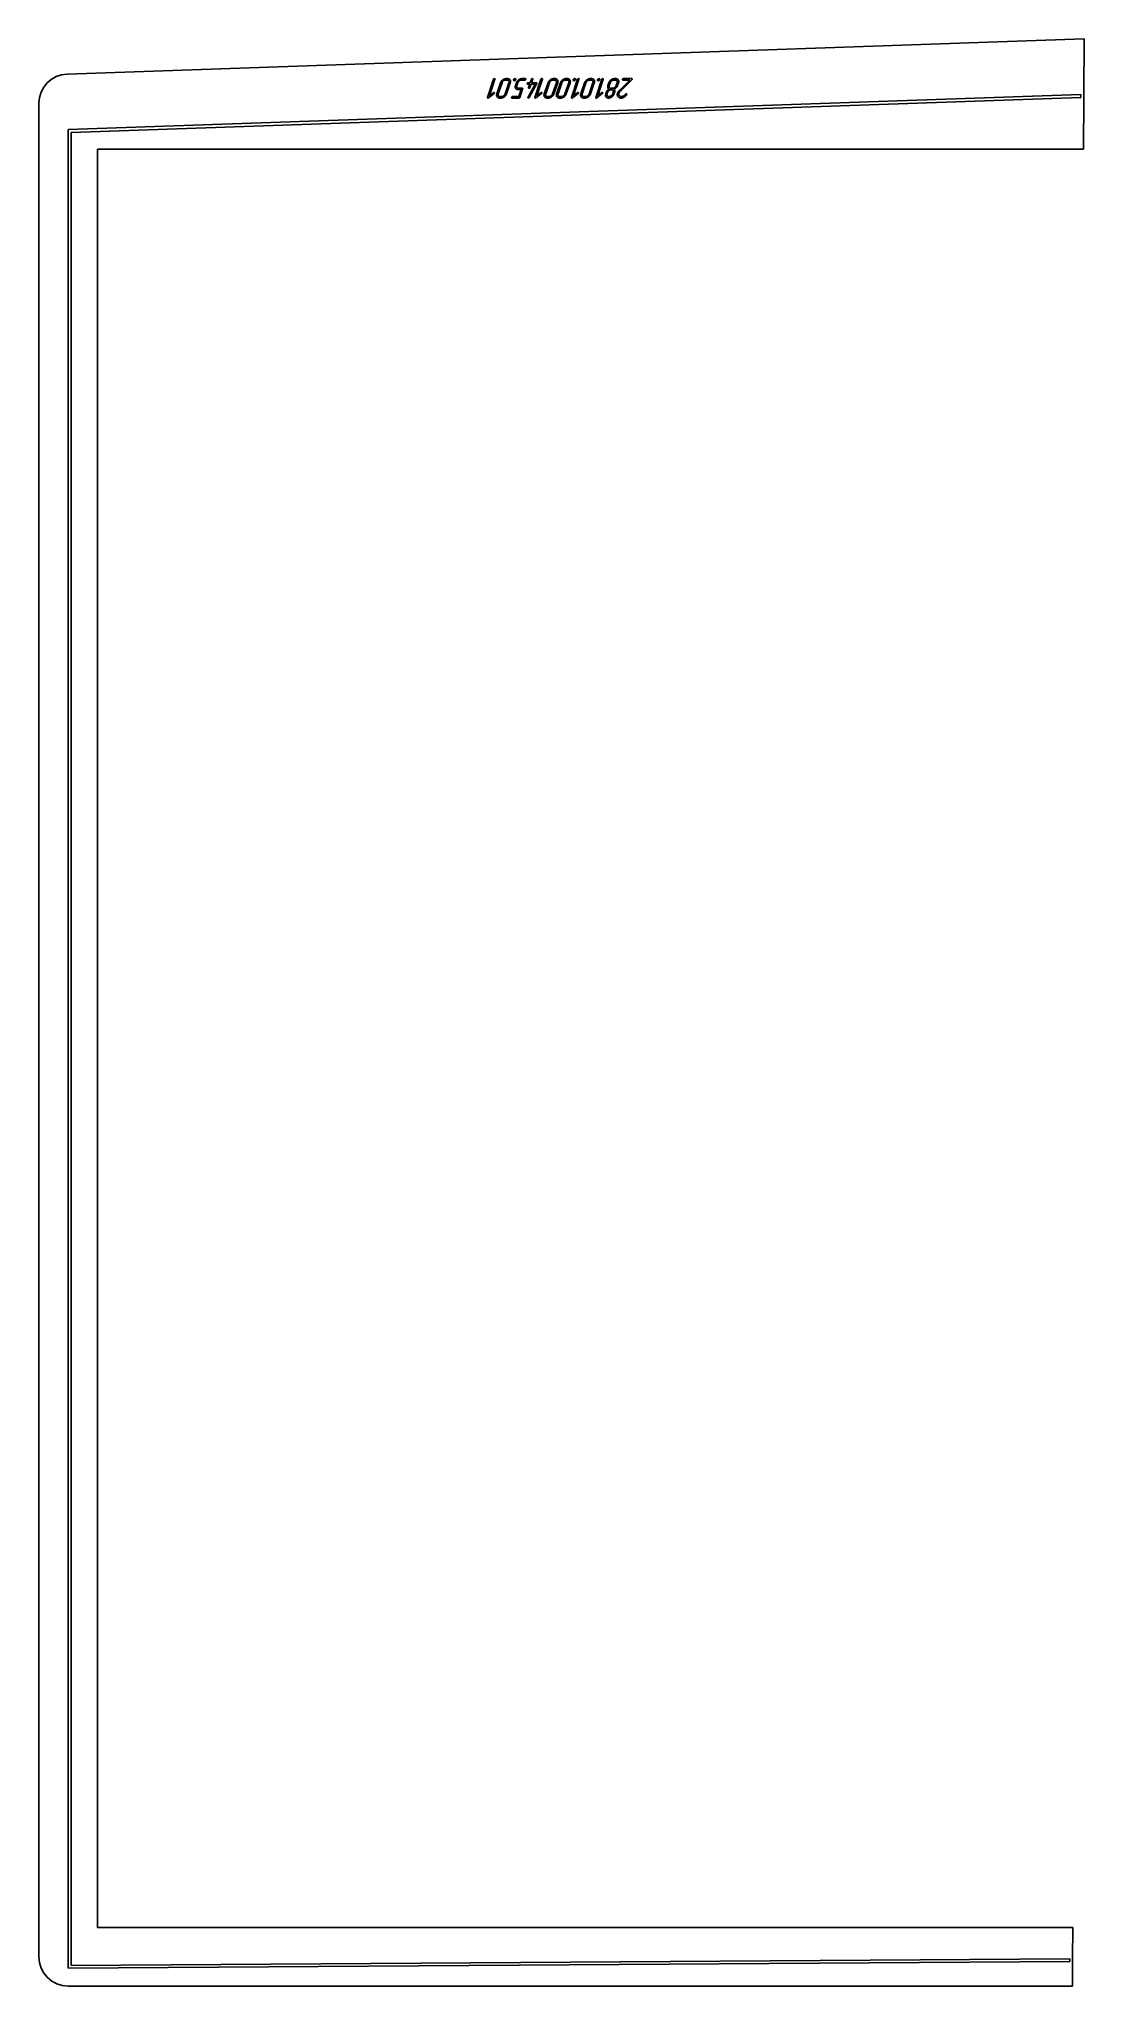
# Model space of a CAD drawing. Header units: millimetres. Extents: x 161 to 1234, y 163 to 2161.
import ezdxf

# ---------------------------------------------------------------- set-up
doc = ezdxf.new("R2010")
doc.units = ezdxf.units.MM
doc.linetypes.add('K5LT_BASIC', pattern=[0])
doc.layers.add('Engraving', color=7, linetype='Continuous')

msp = doc.modelspace()

# ---------------------------------------------------------------- linework, layer by layer
at = {"color": 150, "linetype": 'K5LT_BASIC', "lineweight": 25, "true_color": 0x0080ff}
for p, q in [((189.7, 2125.1), (1233.8, 2161.1)), ((1233.8, 2161.1), (1233.4, 2104.2)), ((1233.4, 2101.2), (1233.1, 2048.2)), ((1233.4, 2104.2), (1233.4, 2101.2)), ((160.7, 193.4), (160.7, 2095.1)), ((220.7, 2048.2), (1233.1, 2048.2)), ((220.7, 223.4), (220.7, 2048.2)), ((1222.2, 223.4), (220.7, 223.4)), ((1222.2, 223.4), (1222, 191.5)), ((1222, 188.5), (1221.9, 163.4)), ((1222, 191.5), (1222, 188.5)), ((1221.9, 163.4), (190.7, 163.4))]:
    msp.add_line(p, q, dxfattribs=at)
for centre, start, end in [((190.7, 2095.1), 91.9753, 180), ((190.7, 193.4), 180, 270)]:
    msp.add_arc(centre, 30, start, end, dxfattribs=at)
at = {"layer": 'Engraving', "color": 150, "linetype": 'K5LT_BASIC', "lineweight": 25, "true_color": 0x0080ff}
for p, q in [((621.2, 2101.2), (627.5, 2119.7)), ((628.9, 2119.7), (623.2, 2102.9)), ((640, 2119), (641.4, 2119)), ((640.5, 2120.4), (641.9, 2120.4)), ((659.8, 2119), (656.2, 2119)), ((656.7, 2120.4), (660.2, 2120.4)), ((665.1, 2116.2), (666.3, 2119.7)), ((667.7, 2119.7), (666.5, 2116.2)), ((669.9, 2101.2), (676.2, 2119.7)), ((677.6, 2119.7), (671.9, 2102.9)), ((688.7, 2119), (690.1, 2119)), ((689.1, 2120.4), (690.6, 2120.4)), ((701.4, 2119), (702.8, 2119)), ((701.8, 2120.4), (703.3, 2120.4)), ((707.5, 2101.2), (713.8, 2119.7)), ((715.2, 2119.7), (709.5, 2102.9)), ((726.2, 2119), (727.6, 2119)), ((726.7, 2120.4), (728.1, 2120.4)), ((732.4, 2101.2), (738.6, 2119.7)), ((740.1, 2119.7), (734.4, 2102.9)), ((751.1, 2119), (752.5, 2119)), ((751.6, 2120.4), (753, 2120.4)), ((756.7, 2108.3), (767.4, 2119)), ((769.5, 2119.3), (757.7, 2107.5)), ((767.4, 2119), (760.3, 2119)), ((760.8, 2120.4), (769.3, 2120.4)), ((190.7, 2068.1), (1230.4, 2104.1)), ((1230.4, 2101.1), (193.7, 2065.2)), ((628, 2105), (622.3, 2100.7)), ((623.2, 2102.9), (627.3, 2106)), ((630.9, 2104.8), (634.7, 2116.2)), ((632.3, 2104.8), (636.2, 2116.2)), ((635.1, 2100.5), (633.7, 2100.5)), ((635.6, 2102), (634.2, 2102)), ((643.3, 2116.2), (639.4, 2104.8)), ((644.7, 2116.2), (640.8, 2104.8)), ((653.5, 2100.5), (646.4, 2100.5)), ((646.9, 2102), (653.3, 2102)), ((650, 2113.3), (651, 2116.2)), ((652.4, 2116.2), (651.4, 2113.3)), ((655.7, 2109.1), (652.8, 2109.1)), ((653.3, 2110.5), (656.9, 2110.5)), ((653.3, 2102), (655.7, 2109.1)), ((657.3, 2109.8), (654.4, 2101.2)), ((664.6, 2114.7), (662.5, 2114.7)), ((662.9, 2101.4), (670.1, 2114.7)), ((662.9, 2101.2), (662.9, 2101.4)), ((663, 2116.2), (665.1, 2116.2)), ((663.4, 2111.2), (664.6, 2114.7)), ((663.8, 2100.7), (663.4, 2100.5)), ((671.9, 2115.3), (664.2, 2101.1)), ((666, 2114.7), (664.8, 2111.2)), ((670.1, 2114.7), (666, 2114.7)), ((666.5, 2116.2), (671.5, 2116.2)), ((676.7, 2105), (671, 2100.7)), ((672, 2115.5), (671.9, 2115.3)), ((671.9, 2102.9), (676, 2106)), ((679.5, 2104.8), (683.4, 2116.2)), ((681, 2104.8), (684.8, 2116.2)), ((683.8, 2100.5), (682.4, 2100.5)), ((684.3, 2102), (682.9, 2102)), ((692, 2116.2), (688.1, 2104.8)), ((693.4, 2116.2), (689.5, 2104.8)), ((692.2, 2104.8), (696.1, 2116.2)), ((693.7, 2104.8), (697.5, 2116.2)), ((696.5, 2100.5), (695.1, 2100.5)), ((697, 2102), (695.6, 2102)), ((704.7, 2116.2), (700.8, 2104.8)), ((706.1, 2116.2), (702.2, 2104.8)), ((714.2, 2105), (708.5, 2100.7)), ((709.5, 2102.9), (713.6, 2106)), ((717.1, 2104.8), (721, 2116.2)), ((718.5, 2104.8), (722.4, 2116.2)), ((721.4, 2100.5), (719.9, 2100.5)), ((721.9, 2102), (720.4, 2102)), ((729.5, 2116.2), (725.7, 2104.8)), ((730.9, 2116.2), (727.1, 2104.8)), ((739.1, 2105), (733.4, 2100.7)), ((734.4, 2102.9), (738.4, 2106)), ((742.4, 2103.1), (742.5, 2103.9)), ((742.5, 2103.9), (742.6, 2104.3)), ((742.6, 2104.3), (742.7, 2104.8)), ((742.7, 2104.8), (743.2, 2106.2)), ((744.1, 2104.8), (744.6, 2106.2)), ((744.9, 2113.3), (745.9, 2116.2)), ((746, 2100.5), (745.5, 2100.5)), ((746.5, 2100.6), (746, 2100.5)), ((746.3, 2113.3), (747.3, 2116.2)), ((747.3, 2100.8), (746.5, 2100.6)), ((749.6, 2110.5), (748.2, 2110.5)), ((750.3, 2106.2), (749.8, 2104.8)), ((751.7, 2106.2), (751.2, 2104.8)), ((754.4, 2116.2), (753.4, 2113.3)), ((755.8, 2116.2), (754.9, 2113.3)), ((757.2, 2107), (756.8, 2106.5)), ((757.7, 2107.5), (757.2, 2107)), ((764.2, 2104.2), (764.1, 2103.9)), ((1230.4, 2104.1), (1230.4, 2101.1)), ((190.7, 181.6), (190.7, 2068.1)), ((193.7, 2065.2), (193.7, 184.6)), ((1219, 188.5), (190.7, 181.6)), ((193.7, 184.6), (1219, 191.5)), ((1219, 191.5), (1219, 188.5))]:
    msp.add_line(p, q, dxfattribs=at)
for points in [[(627.9, 2120.3), (627.6, 2120.1), (627.5, 2119.7)], [(628.5, 2120.4), (628.2, 2120.4), (627.9, 2120.3)], [(628.9, 2120.3), (628.6, 2120.4), (628.5, 2120.4)], [(628.9, 2119.7), (629.1, 2120.1), (628.9, 2120.3)], [(637, 2119.2), (635.3, 2117.9), (634.7, 2116.2)], [(637.7, 2118.2), (636.6, 2117.4), (636.2, 2116.2)], [(640.5, 2120.4), (638.7, 2120.4), (637, 2119.2)], [(640, 2119), (638.8, 2119), (637.7, 2118.2)], [(643.1, 2118.2), (642.5, 2119), (641.4, 2119)], [(644.4, 2119.2), (643.5, 2120.4), (641.9, 2120.4)], [(643.3, 2116.2), (643.7, 2117.3), (643.1, 2118.2)], [(644.7, 2116.2), (645.3, 2118), (644.4, 2119.2)], [(648.1, 2119.4), (647.9, 2119), (648.2, 2118.6)], [(648.6, 2120.1), (648.2, 2119.7), (648.1, 2119.4)], [(648.2, 2118.6), (648.4, 2118.3), (648.8, 2118.3)], [(649.5, 2120.4), (649, 2120.4), (648.6, 2120.1)], [(648.8, 2118.3), (649.3, 2118.3), (649.7, 2118.7)], [(650.2, 2120.1), (650, 2120.4), (649.5, 2120.4)], [(649.7, 2118.7), (650.1, 2119.1), (650.2, 2119.4)], [(650.2, 2119.4), (650.3, 2119.8), (650.2, 2120.1)], [(653.3, 2119.2), (651.6, 2117.9), (651, 2116.2)], [(652.4, 2116.2), (652.8, 2117.4), (653.9, 2118.2)], [(656.7, 2120.4), (654.9, 2120.4), (653.3, 2119.2)], [(653.9, 2118.2), (655, 2119), (656.2, 2119)], [(659.8, 2119), (660.1, 2119), (660.4, 2119.3)], [(660.7, 2120.2), (660.6, 2120.4), (660.2, 2120.4)], [(660.4, 2119.3), (660.7, 2119.6), (660.7, 2119.7)], [(660.7, 2119.7), (660.8, 2120), (660.7, 2120.2)], [(666.7, 2120.3), (666.4, 2120.1), (666.3, 2119.7)], [(667.3, 2120.4), (667, 2120.4), (666.7, 2120.3)], [(667.7, 2120.3), (667.4, 2120.4), (667.3, 2120.4)], [(667.7, 2119.7), (667.9, 2120.1), (667.7, 2120.3)], [(676.6, 2120.3), (676.3, 2120.1), (676.2, 2119.7)], [(677.1, 2120.4), (676.8, 2120.4), (676.6, 2120.3)], [(677.6, 2120.3), (677.3, 2120.4), (677.1, 2120.4)], [(677.6, 2119.7), (677.7, 2120.1), (677.6, 2120.3)], [(685.7, 2119.2), (684, 2117.9), (683.4, 2116.2)], [(686.4, 2118.2), (685.2, 2117.4), (684.8, 2116.2)], [(689.1, 2120.4), (687.4, 2120.4), (685.7, 2119.2)], [(688.7, 2119), (687.5, 2119), (686.4, 2118.2)], [(691.8, 2118.2), (691.2, 2119), (690.1, 2119)], [(693.1, 2119.2), (692.2, 2120.4), (690.6, 2120.4)], [(692, 2116.2), (692.3, 2117.3), (691.8, 2118.2)], [(693.4, 2116.2), (694, 2118), (693.1, 2119.2)], [(698.4, 2119.2), (696.7, 2117.9), (696.1, 2116.2)], [(699.1, 2118.2), (697.9, 2117.4), (697.5, 2116.2)], [(701.8, 2120.4), (700.1, 2120.4), (698.4, 2119.2)], [(701.4, 2119), (700.2, 2119), (699.1, 2118.2)], [(704.5, 2118.2), (703.9, 2119), (702.8, 2119)], [(705.8, 2119.2), (704.9, 2120.4), (703.3, 2120.4)], [(704.7, 2116.2), (705, 2117.3), (704.5, 2118.2)], [(706.1, 2116.2), (706.7, 2118), (705.8, 2119.2)], [(710, 2120.1), (709.6, 2119.7), (709.4, 2119.4)], [(709.4, 2119.4), (709.3, 2119), (709.5, 2118.6)], [(709.5, 2118.6), (709.8, 2118.3), (710.1, 2118.3)], [(710.9, 2120.4), (710.4, 2120.4), (710, 2120.1)], [(710.1, 2118.3), (710.7, 2118.3), (711.1, 2118.7)], [(711.6, 2120.1), (711.4, 2120.4), (710.9, 2120.4)], [(711.1, 2118.7), (711.5, 2119.1), (711.6, 2119.4)], [(711.6, 2119.4), (711.7, 2119.8), (711.6, 2120.1)], [(714.1, 2120.3), (713.9, 2120.1), (713.8, 2119.7)], [(714.7, 2120.4), (714.4, 2120.4), (714.1, 2120.3)], [(715.2, 2120.3), (714.8, 2120.4), (714.7, 2120.4)], [(715.2, 2119.7), (715.3, 2120.1), (715.2, 2120.3)], [(723.3, 2119.2), (721.6, 2117.9), (721, 2116.2)], [(723.9, 2118.2), (722.8, 2117.4), (722.4, 2116.2)], [(726.7, 2120.4), (724.9, 2120.4), (723.3, 2119.2)], [(726.2, 2119), (725.1, 2119), (723.9, 2118.2)], [(729.3, 2118.2), (728.8, 2119), (727.6, 2119)], [(730.7, 2119.2), (729.8, 2120.4), (728.1, 2120.4)], [(729.5, 2116.2), (729.9, 2117.3), (729.3, 2118.2)], [(730.9, 2116.2), (731.6, 2118), (730.7, 2119.2)], [(734.8, 2120.1), (734.4, 2119.7), (734.3, 2119.4)], [(734.3, 2119.4), (734.2, 2119), (734.4, 2118.6)], [(734.4, 2118.6), (734.6, 2118.3), (735, 2118.3)], [(735.7, 2120.4), (735.2, 2120.4), (734.8, 2120.1)], [(735, 2118.3), (735.5, 2118.3), (736, 2118.7)], [(736.4, 2120.1), (736.2, 2120.4), (735.7, 2120.4)], [(736, 2118.7), (736.4, 2119.1), (736.4, 2119.4)], [(736.4, 2119.4), (736.6, 2119.8), (736.4, 2120.1)], [(739, 2120.3), (738.8, 2120.1), (738.6, 2119.7)], [(739.6, 2120.4), (739.3, 2120.4), (739, 2120.3)], [(740, 2120.3), (739.7, 2120.4), (739.6, 2120.4)], [(740.1, 2119.7), (740.2, 2120.1), (740, 2120.3)], [(748.1, 2119.2), (746.5, 2117.9), (745.9, 2116.2)], [(748.8, 2118.2), (747.7, 2117.4), (747.3, 2116.2)], [(751.6, 2120.4), (749.8, 2120.4), (748.1, 2119.2)], [(751.1, 2119), (749.9, 2119), (748.8, 2118.2)], [(754.2, 2118.2), (753.6, 2119), (752.5, 2119)], [(755.5, 2119.2), (754.6, 2120.4), (753, 2120.4)], [(754.4, 2116.2), (754.8, 2117.3), (754.2, 2118.2)], [(755.8, 2116.2), (756.4, 2118), (755.5, 2119.2)], [(760.2, 2120.2), (759.9, 2120), (759.8, 2119.7)], [(759.8, 2119.7), (759.7, 2119.5), (759.9, 2119.2)], [(759.9, 2119.2), (760, 2119), (760.3, 2119)], [(760.8, 2120.4), (760.4, 2120.4), (760.2, 2120.2)], [(769.7, 2120.2), (769.5, 2120.4), (769.3, 2120.4)], [(769.5, 2119.3), (769.6, 2119.5), (769.7, 2119.7)], [(769.7, 2119.7), (769.8, 2120), (769.7, 2120.2)], [(621.2, 2101.2), (621.1, 2100.9), (621.3, 2100.7)], [(621.3, 2100.7), (621.4, 2100.5), (621.7, 2100.5)], [(621.7, 2100.5), (622, 2100.5), (622.3, 2100.7)], [(627.9, 2106.2), (627.6, 2106.2), (627.3, 2106)], [(628.3, 2106), (628.2, 2106.2), (627.9, 2106.2)], [(628, 2105), (628.3, 2105.4), (628.3, 2105.5)], [(628.3, 2105.5), (628.5, 2105.8), (628.3, 2106)], [(630.9, 2104.8), (630.3, 2103), (631.1, 2101.8)], [(631.1, 2101.8), (631.9, 2100.5), (633.7, 2100.5)], [(632.3, 2104.8), (631.9, 2103.6), (632.4, 2102.8)], [(632.4, 2102.8), (633, 2102), (634.2, 2102)], [(635.1, 2100.5), (636.9, 2100.5), (638.6, 2101.8)], [(635.6, 2102), (636.8, 2102), (637.9, 2102.8)], [(637.9, 2102.8), (639, 2103.6), (639.4, 2104.8)], [(638.6, 2101.8), (640.2, 2103.1), (640.8, 2104.8)], [(646.3, 2101.7), (646, 2101.5), (645.9, 2101.2)], [(645.9, 2101.2), (645.8, 2101), (646, 2100.8)], [(646, 2100.8), (646.1, 2100.5), (646.4, 2100.5)], [(646.9, 2102), (646.5, 2102), (646.3, 2101.7)], [(650, 2113.3), (649.4, 2111.6), (650.2, 2110.3)], [(650.2, 2110.3), (651.1, 2109.1), (652.8, 2109.1)], [(651.6, 2111.3), (651, 2112.1), (651.4, 2113.3)], [(653.3, 2110.5), (652.1, 2110.5), (651.6, 2111.3)], [(653.5, 2100.5), (654.2, 2100.5), (654.4, 2101.2)], [(657.3, 2109.8), (657.6, 2110.5), (656.9, 2110.5)], [(662.4, 2115.9), (662.1, 2115.7), (662, 2115.4)], [(662, 2115.4), (661.9, 2115.2), (662.1, 2115)], [(662.1, 2115), (662.2, 2114.7), (662.5, 2114.7)], [(663, 2116.2), (662.6, 2116.2), (662.4, 2115.9)], [(662.9, 2101.2), (662.8, 2100.9), (662.9, 2100.7)], [(662.9, 2100.7), (663.1, 2100.5), (663.4, 2100.5)], [(663.4, 2111.2), (663.3, 2110.8), (663.5, 2110.6)], [(663.5, 2110.6), (663.6, 2110.5), (663.9, 2110.5)], [(663.8, 2100.7), (664.1, 2100.8), (664.2, 2101.1)], [(663.9, 2110.5), (664.2, 2110.5), (664.5, 2110.7)], [(664.5, 2110.7), (664.8, 2110.9), (664.8, 2111.2)], [(669.9, 2101.2), (669.8, 2100.9), (670, 2100.7)], [(670, 2100.7), (670.1, 2100.5), (670.4, 2100.5)], [(670.4, 2100.5), (670.7, 2100.5), (671, 2100.7)], [(671.9, 2116), (671.8, 2116.2), (671.5, 2116.2)], [(672, 2115.5), (672.1, 2115.8), (671.9, 2116)], [(676.6, 2106.2), (676.3, 2106.2), (676, 2106)], [(677, 2106), (676.9, 2106.2), (676.6, 2106.2)], [(676.7, 2105), (677, 2105.4), (677, 2105.5)], [(677, 2105.5), (677.1, 2105.8), (677, 2106)], [(679.5, 2104.8), (678.9, 2103), (679.8, 2101.8)], [(679.8, 2101.8), (680.6, 2100.5), (682.4, 2100.5)], [(681, 2104.8), (680.6, 2103.6), (681.1, 2102.8)], [(681.1, 2102.8), (681.7, 2102), (682.9, 2102)], [(683.8, 2100.5), (685.6, 2100.5), (687.3, 2101.8)], [(684.3, 2102), (685.5, 2102), (686.6, 2102.8)], [(686.6, 2102.8), (687.7, 2103.6), (688.1, 2104.8)], [(687.3, 2101.8), (688.9, 2103.1), (689.5, 2104.8)], [(692.2, 2104.8), (691.6, 2103), (692.5, 2101.8)], [(692.5, 2101.8), (693.3, 2100.5), (695.1, 2100.5)], [(693.7, 2104.8), (693.3, 2103.6), (693.8, 2102.8)], [(693.8, 2102.8), (694.4, 2102), (695.6, 2102)], [(696.5, 2100.5), (698.3, 2100.5), (700, 2101.8)], [(697, 2102), (698.2, 2102), (699.3, 2102.8)], [(699.3, 2102.8), (700.4, 2103.6), (700.8, 2104.8)], [(700, 2101.8), (701.6, 2103.1), (702.2, 2104.8)], [(707.5, 2101.2), (707.4, 2100.9), (707.5, 2100.7)], [(707.5, 2100.7), (707.7, 2100.5), (708, 2100.5)], [(708, 2100.5), (708.3, 2100.5), (708.5, 2100.7)], [(714.1, 2106.2), (713.9, 2106.2), (713.6, 2106)], [(714.6, 2106), (714.4, 2106.2), (714.1, 2106.2)], [(714.2, 2105), (714.6, 2105.4), (714.6, 2105.5)], [(714.6, 2105.5), (714.7, 2105.8), (714.6, 2106)], [(717.1, 2104.8), (716.5, 2103), (717.4, 2101.8)], [(717.4, 2101.8), (718.2, 2100.5), (719.9, 2100.5)], [(718.5, 2104.8), (718.1, 2103.6), (718.7, 2102.8)], [(718.7, 2102.8), (719.3, 2102), (720.4, 2102)], [(721.4, 2100.5), (723.2, 2100.5), (724.8, 2101.8)], [(721.9, 2102), (723, 2102), (724.1, 2102.8)], [(724.1, 2102.8), (725.3, 2103.6), (725.7, 2104.8)], [(724.8, 2101.8), (726.5, 2103.1), (727.1, 2104.8)], [(732.4, 2101.2), (732.3, 2100.9), (732.4, 2100.7)], [(732.4, 2100.7), (732.6, 2100.5), (732.8, 2100.5)], [(732.8, 2100.5), (733.1, 2100.5), (733.4, 2100.7)], [(739, 2106.2), (738.7, 2106.2), (738.4, 2106)], [(739.4, 2106), (739.3, 2106.2), (739, 2106.2)], [(739.1, 2105), (739.4, 2105.4), (739.5, 2105.5)], [(739.5, 2105.5), (739.6, 2105.8), (739.4, 2106)], [(742.4, 2103.1), (742.5, 2102.4), (742.9, 2101.8)], [(742.9, 2101.8), (743.8, 2100.5), (745.5, 2100.5)], [(744.2, 2108.1), (743.6, 2107.3), (743.2, 2106.2)], [(744.1, 2104.8), (743.7, 2103.6), (744.3, 2102.8)], [(745.9, 2109.5), (744.9, 2108.9), (744.2, 2108.1)], [(744.3, 2102.8), (744.8, 2102), (746, 2102)], [(746.2, 2108.2), (745, 2107.4), (744.6, 2106.2)], [(744.9, 2113.3), (744.5, 2112.1), (744.8, 2111.1)], [(744.8, 2111.1), (745.1, 2110), (745.9, 2109.5)], [(746, 2102), (747.2, 2102), (748.3, 2102.8)], [(746.3, 2113.3), (745.9, 2112.1), (746.5, 2111.3)], [(748.4, 2109.1), (747.3, 2109.1), (746.2, 2108.2)], [(746.5, 2111.3), (747, 2110.5), (748.2, 2110.5)], [(747.3, 2100.8), (748.1, 2101.1), (749, 2101.8)], [(748.3, 2102.8), (749.4, 2103.6), (749.8, 2104.8)], [(750.2, 2108.2), (749.6, 2109.1), (748.4, 2109.1)], [(749, 2101.8), (750.7, 2103.1), (751.2, 2104.8)], [(749.6, 2110.5), (750.8, 2110.5), (751.9, 2111.3)], [(750.3, 2106.2), (750.7, 2107.4), (750.2, 2108.2)], [(751.3, 2109.5), (752.6, 2110.2), (753.5, 2111.2)], [(751.9, 2108.1), (751.8, 2108.9), (751.3, 2109.5)], [(751.7, 2106.2), (752.1, 2107.2), (751.9, 2108.1)], [(751.9, 2111.3), (753, 2112.1), (753.4, 2113.3)], [(753.5, 2111.2), (754.5, 2112.2), (754.9, 2113.3)], [(754.8, 2105.4), (754.1, 2103.4), (755.3, 2101.9)], [(755.5, 2106.8), (755, 2106.1), (754.8, 2105.4)], [(755.3, 2101.9), (756.4, 2100.5), (758.5, 2100.5)], [(756.7, 2108.3), (755.9, 2107.4), (755.5, 2106.8)], [(756.6, 2103), (755.8, 2104), (756.3, 2105.4)], [(756.3, 2105.4), (756.4, 2105.9), (756.8, 2106.5)], [(757.6, 2102.2), (757, 2102.5), (756.6, 2103)], [(758.9, 2102), (758.2, 2102), (757.6, 2102.2)], [(758.5, 2100.5), (759.9, 2100.5), (761.3, 2101.3)], [(760.9, 2102.5), (759.9, 2102), (758.9, 2102)], [(762.9, 2104.4), (761.9, 2103.1), (760.9, 2102.5)], [(761.3, 2101.3), (762.9, 2102.2), (764.1, 2103.9)], [(763.2, 2104.7), (763.1, 2104.6), (762.9, 2104.4)], [(763.7, 2104.9), (763.4, 2104.8), (763.2, 2104.7)], [(764.1, 2104.7), (764, 2104.9), (763.7, 2104.9)], [(764.2, 2104.2), (764.3, 2104.5), (764.1, 2104.7)]]:
    msp.add_open_spline(points, degree=2, dxfattribs=at)

doc.saveas('drawing.dxf')
